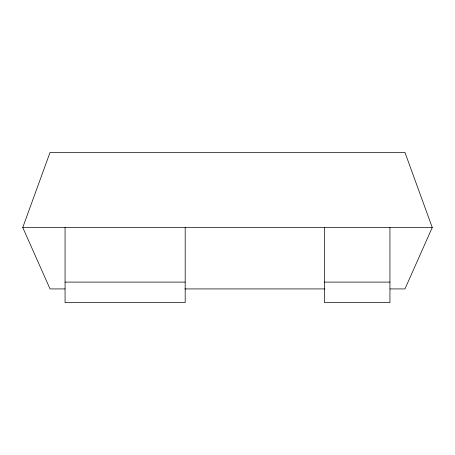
<?xml version="1.0" encoding="UTF-8"?>
<svg xmlns="http://www.w3.org/2000/svg" width="455" height="455" viewBox="0 0 455 455"><rect width="100%" height="100%" fill="white"/><g stroke="black" fill="none" stroke-linecap="round" stroke-linejoin="round"><path stroke-width="0.68" d="M64.957 288.925L50.05 288.925L22.75 227.5L50.05 152.425L404.95 152.425L432.25 227.5L404.95 288.925L390.043 288.925M22.75 227.5L432.25 227.5M65.065 282.1L185.185 282.1M324.415 282.1L389.935 282.1M184.912 288.925L324.745 288.925M389.935 227.5L389.935 302.575L324.415 302.575L324.415 227.5M185.185 227.5L185.185 302.575L65.065 302.575L65.065 227.5"/></g></svg>
